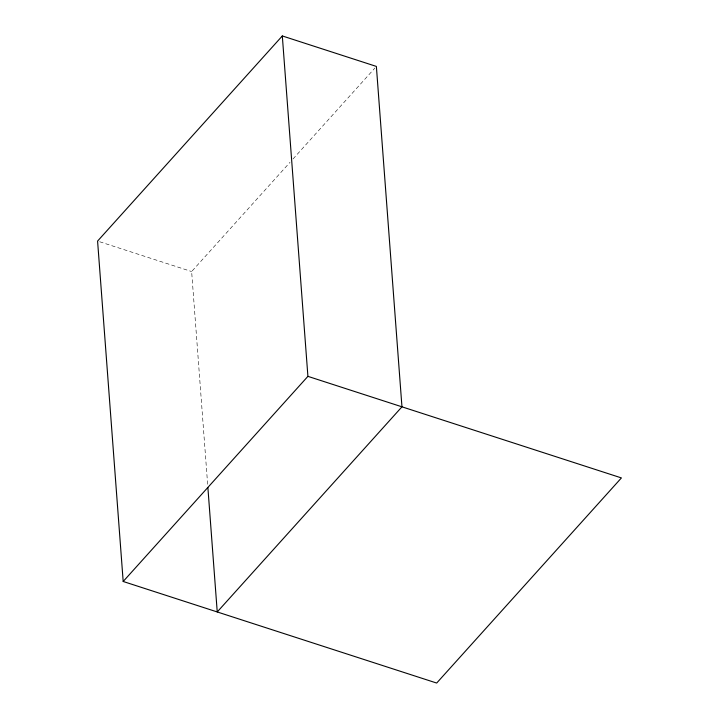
<?xml version="1.0" encoding="UTF-8"?>
<svg xmlns="http://www.w3.org/2000/svg" width="719" height="719" viewBox="0 0 719 719"><rect width="100%" height="100%" fill="white"/><g stroke="black" fill="none" stroke-linecap="round" stroke-linejoin="round"><path stroke-width="0.54" stroke-dasharray="3.6 2.7" d="M207.638 484.3L191.64 271.548L290.009 162.314M293.01 158.98L374.869 68.089M99.698 241.764L191.64 271.548"/><path stroke-width="1.08" d="M207.89 487.662L217.237 611.95L401.957 406.819L376.37 66.418L282.315 35.95L97.586 241.081L123.183 581.482L436.685 683.05L621.414 477.919L307.912 376.352L123.183 581.482M282.315 35.95L307.912 376.352"/></g></svg>
